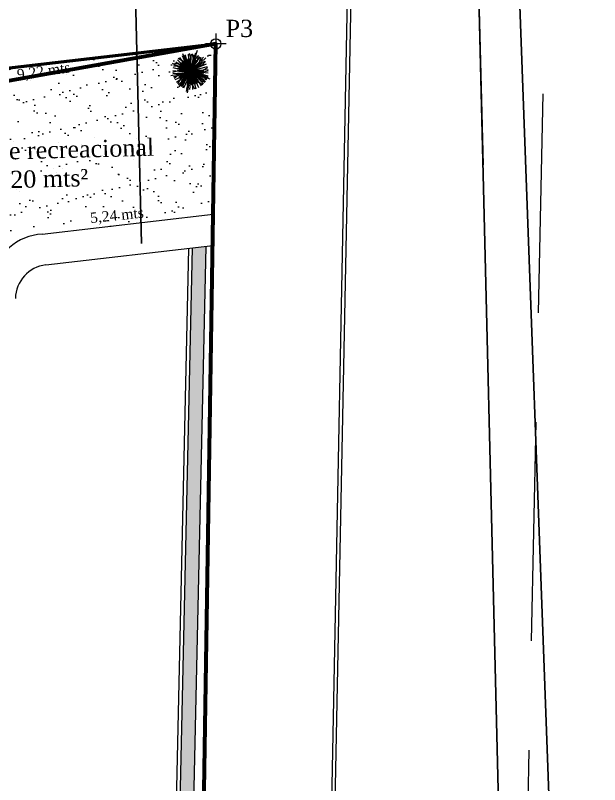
# Model space of a CAD drawing. Header units: metres. Extents: x 2 to 659295185, y -28 to 1124222152.
# Drawn here: x 658251.57 to 658268.52, y 1124147.31 to 1124169.63 of the extents above; entities that cross this region are included whole.
import ezdxf

# ---------------------------------------------------------------- set-up
doc = ezdxf.new("R2010")
doc.units = ezdxf.units.M
doc.header["$MEASUREMENT"] = 0
doc.linetypes.add('0', pattern=[0])
doc.linetypes.add('DASHED2', pattern=[9.525, 6.35, -3.175])
doc.layers.get('0').update_dxf_attribs({"linetype": 'CONTINUOUS'})
for name, color, linetype, lineweight in [('area verde', 76, 'CONTINUOUS', 13), ('DPIC_Brocal', 7, 'CONTINUOUS', 13), ('DPIC_Poligonal P3', 84, 'CONTINUOUS', 50), ('DPIC_Vialidad', 14, 'CONTINUOUS', 20)]:
    doc.layers.add(name, color=color, linetype=linetype, lineweight=lineweight)
for name, color, linetype in [('DPIC_Cotas', 7, 'CONTINUOUS'), ('MANZANA', 30, 'CONTINUOUS'), ('Parcelas', 140, 'CONTINUOUS')]:
    doc.layers.add(name, color=color, linetype=linetype)
doc.layers.add('DPIC_Poligonal', color=7, linetype='CONTINUOUS', lineweight=60, true_color=0xc3472d)
doc.layers.add('DPIC_Poligonal General', color=7, linetype='CONTINUOUS', lineweight=50, true_color=0x008fc5)
doc.styles.add('ESTILO2', font='times.ttf')
doc.styles.add('TextBookAntig', font='ANTQUAB.TTF', dxfattribs={"height": 3})
pattern_1 = [(44.126207972, (2.38171, -3.75059), (-0.022792935697, 0.152534708451), [0, -0.1216, 0, -0.136, 0, -0.13]), (14.126207972, (2.38171, -3.75059), (0.114584241676, 0.240600928426), [0, -0.0656, 0, -0.1096, 0, -0.042]), (334.126207972, (2.28397, -3.76194), (0.247414932823, 0.02919734577), [0, -0.04, 0, -0.144, 0, -0.188]), (324.126207972, (2.28397, -3.76194), (0.230781569816, 0.097495543576), [0, -0.02, 0, -0.0944, 0, -0.108])]

# ---------------------------------------------------------------- blocks, each defined once
blk = doc.blocks.new('PINO1')
at = {"color": 100, "linetype": '0', "lineweight": 0}
for p, q in [((-0.006, 0.013), (-0.435, 1.181)), ((0.012, 0), (0.061, 1.083)), ((0.024, 0.025), (0.195, 1.134)), ((0.043, 0), (-0.943, 0.51)), ((0.024, -0.008), (-0.57, 0.442)), ((0.022, -0.01), (-0.484, 0.537)), ((0.018, -0.013), (-0.271, 0.674)), ((0.016, -0.014), (-0.149, 0.713)), ((0.002, -0.01), (0.549, 0.496)), ((0.008, -0.014), (0.229, 0.698)), ((0.011, -0.014), (0.104, 0.725)), ((0.026, 0.001), (-0.718, -0.035)), ((0.026, -0.001), (-0.713, 0.092)), ((0.026, 0.004), (-0.701, -0.162)), ((0.026, -0.004), (-0.686, 0.217)), ((0.025, 0.006), (-0.662, -0.283)), ((0.025, -0.006), (-0.638, 0.335)), ((0.024, 0.008), (-0.603, -0.396)), ((0.02, 0.011), (-0.43, -0.582)), ((0.018, 0.013), (-0.322, -0.65)), ((0.016, 0.014), (-0.204, -0.698)), ((0.014, 0.014), (-0.08, -0.725)), ((-0.018, 0), (0.019, -1.045)), ((-0.002, -0.004), (0.725, 0.162)), ((-0.002, -0.001), (0.742, 0.035)), ((-0.001, -0.006), (0.686, 0.283)), ((-0.001, 0.006), (0.662, -0.335)), ((-0.001, 0.004), (0.71, -0.217)), ((0.001, -0.008), (0.627, 0.396)), ((0.001, 0.008), (0.594, -0.442)), ((0.002, 0.01), (0.509, -0.537)), ((0.006, 0), (0.967, 0.37)), ((0.006, 0.013), (0.295, -0.674)), ((0.011, 0.014), (0.047, -0.73)), ((0.018, 0.013), (0.578, -1.033)), ((0.024, 0.013), (1.083, 0.357)), ((0.018, -0.013), (-1.065, -0.268)), ((0.018, -0.013), (-0.702, -0.847)), ((0.018, -0.025), (0.493, -0.994))]:
    blk.add_line(p, q, dxfattribs=at)
at = {"color": 3, "linetype": '0', "lineweight": 0}
blk.add_line((-0.006, 0.051), (-0.42, 1.007), dxfattribs=at)
at = {"color": 104, "linetype": '0', "lineweight": 0}
for points in [[(-0.023, 0.055), (-0.18, 0.289), (-0.292, 0.633), (-0.525, 0.855)], [(0.005, 0.035), (-0.144, 0.449), (-0.251, 0.944)], [(-0.008, 0.058), (-0.075, 0.332), (-0.063, 0.693), (-0.205, 0.982)], [(0.011, 0.035), (-0.064, 0.468), (-0.083, 0.975)], [(0, 0.058), (-0.018, 0.339), (0.056, 0.693), (-0.034, 1.001)], [(0.015, 0.053), (0.094, 0.324), (0.285, 0.63), (0.306, 0.951)], [(0.017, 0.033), (0.019, 0.473), (0.088, 0.975)], [(0.023, 0.031), (0.101, 0.464), (0.256, 0.946)], [(0.028, 0.027), (0.18, 0.44), (0.416, 0.889)], [(-0.042, 0.04), (-0.295, 0.165), (-0.564, 0.407), (-0.876, 0.483)], [(-0.017, 0.027), (-0.397, 0.247), (-0.798, 0.558)], [(-0.012, 0.03), (-0.348, 0.314), (-0.689, 0.689)], [(-0.03, 0.051), (-0.225, 0.255), (-0.395, 0.574), (-0.663, 0.752)], [(-0.007, 0.033), (-0.288, 0.37), (-0.558, 0.799)], [(0.027, 0.043), (0.194, 0.27), (0.479, 0.494), (0.608, 0.788)], [(0.032, 0.037), (0.236, 0.232), (0.555, 0.402), (0.733, 0.67)], [(0.033, 0.023), (0.253, 0.403), (0.564, 0.804)], [(0.036, 0.018), (0.32, 0.354), (0.695, 0.695)], [(0.039, 0.013), (0.376, 0.294), (0.806, 0.564)], [(-0.049, 0.026), (-0.33, 0.057), (-0.665, 0.192), (-0.985, 0.157)], [(-0.051, 0.011), (-0.325, -0.056), (-0.686, -0.044), (-0.975, -0.187)], [(-0.027, 0.011), (-0.467, 0.012), (-0.969, 0.082)], [(-0.029, 0.005), (-0.462, -0.07), (-0.968, -0.089)], [(-0.025, 0.017), (-0.457, 0.094), (-0.94, 0.25)], [(-0.05, 0.003), (-0.309, -0.11), (-0.666, -0.161), (-0.926, -0.352)], [(-0.021, 0.022), (-0.434, 0.173), (-0.882, 0.41)], [(0.039, 0.015), (0.313, 0.081), (0.674, 0.07), (0.963, 0.212)], [(0.039, 0.007), (0.32, 0.025), (0.674, -0.05), (0.983, 0.041)], [(0.041, 0.007), (0.422, 0.226), (0.891, 0.417)], [(0.041, 0.001), (0.455, 0.15), (0.95, 0.257)], [(0.041, -0.005), (0.474, 0.07), (0.981, 0.089)], [(-0.029, -0.001), (-0.443, -0.15), (-0.938, -0.257)], [(-0.028, -0.007), (-0.41, -0.226), (-0.879, -0.417)], [(-0.027, -0.013), (-0.364, -0.294), (-0.793, -0.564)], [(-0.044, -0.012), (-0.248, -0.206), (-0.567, -0.377), (-0.745, -0.644)], [(-0.024, -0.018), (-0.307, -0.354), (-0.683, -0.695)], [(-0.02, -0.023), (-0.241, -0.403), (-0.552, -0.804)], [(-0.034, -0.023), (-0.159, -0.276), (-0.4, -0.545), (-0.476, -0.858)], [(-0.016, -0.027), (-0.167, -0.44), (-0.404, -0.889)], [(-0.011, -0.031), (-0.088, -0.464), (-0.244, -0.946)], [(-0.02, -0.03), (-0.051, -0.311), (-0.185, -0.646), (-0.15, -0.966)], [(-0.005, -0.033), (-0.006, -0.473), (-0.075, -0.975)], [(-0.012, -0.032), (0.006, -0.314), (-0.068, -0.667), (0.022, -0.976)], [(-0.004, -0.033), (0.062, -0.307), (0.051, -0.668), (0.193, -0.956)], [(0.001, -0.035), (0.076, -0.468), (0.095, -0.975)], [(0.007, -0.035), (0.156, -0.449), (0.263, -0.944)], [(0.019, -0.033), (0.3, -0.37), (0.57, -0.799)], [(0.024, -0.03), (0.36, -0.314), (0.701, -0.689)], [(0.025, -0.021), (0.252, -0.188), (0.475, -0.472), (0.769, -0.601)], [(0.029, -0.027), (0.409, -0.247), (0.81, -0.558)], [(0.034, -0.022), (0.446, -0.173), (0.895, -0.41)], [(0.037, -0.001), (0.317, -0.032), (0.653, -0.167), (0.972, -0.131)], [(0.037, -0.017), (0.47, -0.094), (0.952, -0.25)], [(0.039, -0.011), (0.479, -0.012), (0.981, -0.082)]]:
    blk.add_lwpolyline(points, dxfattribs=at)
at = {"color": 100, "linetype": '0', "lineweight": 0}
blk.add_lwpolyline([(-0.001, 0.035), (-0.22, 0.416), (-0.411, 0.885)], dxfattribs=at)
blk.add_lwpolyline([(-0.071, -0.002), (-0.066, -0.015), (-0.058, -0.026), (-0.047, -0.036), (-0.035, -0.044), (-0.023, -0.049), (-0.01, -0.052), (0.003, -0.052), (0.014, -0.05), (0.023, -0.044), (0.031, -0.036), (0.036, -0.026), (0.04, -0.013), (0.042, 0), (0.042, 0.014), (0.041, 0.028), (0.039, 0.042), (0.035, 0.055), (0.029, 0.067), (0.023, 0.078), (0.015, 0.087), (0.007, 0.093), (-0.002, 0.097), (-0.012, 0.098), (-0.022, 0.096), (-0.032, 0.09), (-0.042, 0.081), (-0.052, 0.07), (-0.06, 0.057), (-0.066, 0.042), (-0.071, 0.027), (-0.072, 0.012)], close=True, dxfattribs=at)
at = {"color": 12, "linetype": '0', "lineweight": 0}
blk.add_lwpolyline([(0.013, -0.035), (0.232, -0.416), (0.423, -0.885)], dxfattribs=at)
blk = doc.blocks.new('*U1453')
at = {"layer": 'DPIC_Poligonal General', "linetype": 'Continuous', "lineweight": 9}
for p, q in [((0.215, -0.149), (0.215, -0.749)), ((0.515, -0.449), (-0.085, -0.449))]:
    blk.add_line(p, q, dxfattribs=at)
blk.add_circle((0.215, -0.449), 0.15, dxfattribs=at)
at = {"layer": 'DPIC_Poligonal General', "color": 18, "lineweight": 9, "insert": (0.5, 0), "char_height": 0.5, "attachment_point": 4, "style": 'ESTILO2'}
blk.add_mtext('P3', dxfattribs=at)

msp = doc.modelspace()

# ---------------------------------------------------------------- hatches: boundary and pattern name
at = {"layer": 'area verde', "lineweight": 0}
h = msp.add_hatch(dxfattribs=at)
h.set_pattern_fill('AR-SAND', color=256, scale=0.4, angle=6.62621, style=0)
h.set_pattern_definition([(44.12621, (658788.6178, 1124108.4467), (-0.1139647, 0.76267354), [0, -0.608, 0, -0.68, 0, -0.65]), (14.1262, (658788.6178, 1124108.4467), (0.5729212, 1.2030046), [0, -0.328, 0, -0.548, 0, -0.21]), (334.12621, (658788.1291, 1124108.38995), (1.2370747, 0.1459867), [0, -0.2, 0, -0.72, 0, -0.94]), (324.1262, (658788.1291, 1124108.39), (1.1539078, 0.4874777), [0, -0.1, 0, -0.472, 0, -0.54])])
h.paths.add_polyline_path([(658248.2203, 1124167.7354, -0.0289126), (658248.2213, 1124167.7181, -0.4889918), (658248.0344, 1124167.5727, -0.2222144), (658242.6203, 1124161.0559, -0.0794968), (658242.6289, 1124161.0254), (658250.7785, 1124161.9722, -0.0289216), (658250.7778, 1124161.9837, -0.5435007), (658250.9187, 1124162.075, -0.3414812), (658252.347, 1124163.281), (658257.3044, 1124163.8568), (658257.3794, 1124168.6494, -0.3762718), (658257.2327, 1124168.7821)])
h = msp.add_hatch(dxfattribs=at)
h.set_pattern_fill('AR-SAND', color=256, scale=0.08, angle=6.62621, style=0)
h.set_pattern_definition(pattern_1)
h.paths.add_polyline_path([(658256.5531, 1124156.2494), (658256.9532, 1124156.2494), (658257.1014, 1124162.9272), (658256.7002, 1124162.8806)])
h = msp.add_hatch(dxfattribs=at)
h.set_pattern_fill('AR-SAND', color=256, scale=0.08, angle=6.62621, style=0)
h.set_pattern_definition(pattern_1)
h.paths.add_polyline_path([(658256.9532, 1124156.2494), (658256.5531, 1124156.2494), (658256.3069, 1124145.1521, 0.414195), (658256.6979, 1124144.7433)])

# ---------------------------------------------------------------- linework, layer by layer
at = {"layer": 'area verde'}
msp.add_line((658248.0713, 1124167.7181), (658257.387, 1124168.8004), dxfattribs=at)
at = {"layer": 'DPIC_Brocal', "lineweight": 5}
for p, q in [((658260.7308, 1124145.9396), (658261.2968, 1124174.8651)), ((658260.8308, 1124145.9377), (658261.3968, 1124174.8632)), ((658252.347, 1124163.281), (658257.3044, 1124163.8568)), ((658252.4509, 1124162.387), (658257.2902, 1124162.9491)), ((658256.2069, 1124145.1544), (658256.6, 1124162.869)), ((658256.3069, 1124145.1521), (658256.7002, 1124162.8806)), ((658256.6979, 1124144.7433), (658257.1014, 1124162.9272))]:
    msp.add_line(p, q, dxfattribs=at)
for centre, radius, start, end in [((658252.4127, 1124161.7542), 1.5281, 92.46584, 171.2541), ((658252.5662, 1124161.3936), 1, 96.62621, 178.7289)]:
    msp.add_arc(centre, radius, start, end, dxfattribs=at)
at = {"layer": 'DPIC_Poligonal'}
msp.add_lwpolyline([(658232.3817, 1124108.2494), (658256.4817, 1124111.2494), (658257.3817, 1124168.7994), (658247.8617, 1124167.0994), (658231.8617, 1124162.1294), (658227.8717, 1124162.1994), (658232.3817, 1124108.2494)], dxfattribs=at)
at = {"layer": 'DPIC_Poligonal General', "color": 0}
msp.add_lwpolyline([(658248.0713, 1124167.7181), (658248.0713, 1124167.7181), (658257.3817, 1124168.7994), (658256.4817, 1124111.2493), (658232.3817, 1124108.2494), (658227.8717, 1124162.1994)], dxfattribs=at)
at = {"layer": 'DPIC_Vialidad', "linetype": 'DASHED2', "lineweight": 5}
msp.add_line((658264.5493, 1124056.2494), (658267.3951, 1124192.2091), dxfattribs=at)
at = {"layer": 'MANZANA', "lineweight": -2}
msp.add_line((658262.7369, 1124264.3292), (658266.3651, 1124114.3798), dxfattribs=at)
at = {"layer": 'MANZANA', "lineweight": -3}
msp.add_line((658268.5163, 1124106.9013), (658262.7369, 1124264.3292), dxfattribs=at)
at = {"layer": 'Parcelas', "lineweight": -2}
for p, q in [((658252.6621, 1124269.0448), (658255.2278, 1124163.006)), ((658262.7369, 1124264.3292), (658265.1333, 1124165.2888))]:
    msp.add_line(p, q, dxfattribs=at)

# ---------------------------------------------------------------- block references
at = {"layer": 'DPIC_Poligonal General', "lineweight": 9}
msp.add_blockref('*U1453', (658257.1663, 1124169.2482), dxfattribs=at)
at = {"layer": 'DPIC_Poligonal P3', "lineweight": 0, "xscale": 0.5249999996741657, "yscale": 0.5249999996741657, "zscale": 0.5249999996741657, "rotation": 321.6262079768554}
msp.add_blockref('PINO1', (658256.6456, 1124167.9943), dxfattribs=at)

# ---------------------------------------------------------------- texts
at = {"layer": 'DPIC_Cotas', "attachment_point": 1, "style": 'TextBookAntig'}
for s, insert, char_height, width, rotation in [('\\pi1.3734;{\\fBook Antiqua|b0|i0|c0|p18;9,22 mts}', (658250.2318, 1124167.8671), 0.3, 4.283965, 7.99179), ('\\pi0.062264;{\\fBook Antiqua|b0|i0|c0|p18;Area Verde recreacional\\P\\pi2.3009;60,20 mts²}', (658248.1463, 1124165.8657), 0.5, 7.759778, 1.47347), ('\\pi1.3697;{\\fBook Antiqua|b0|i0|c0|p18;5,24 mts}', (658252.3568, 1124163.7585), 0.3, 4.283965, 5.92601)]:
    msp.add_mtext(s, dxfattribs=dict(at, insert=insert, char_height=char_height, width=width, rotation=rotation))

doc.saveas('drawing.dxf')
